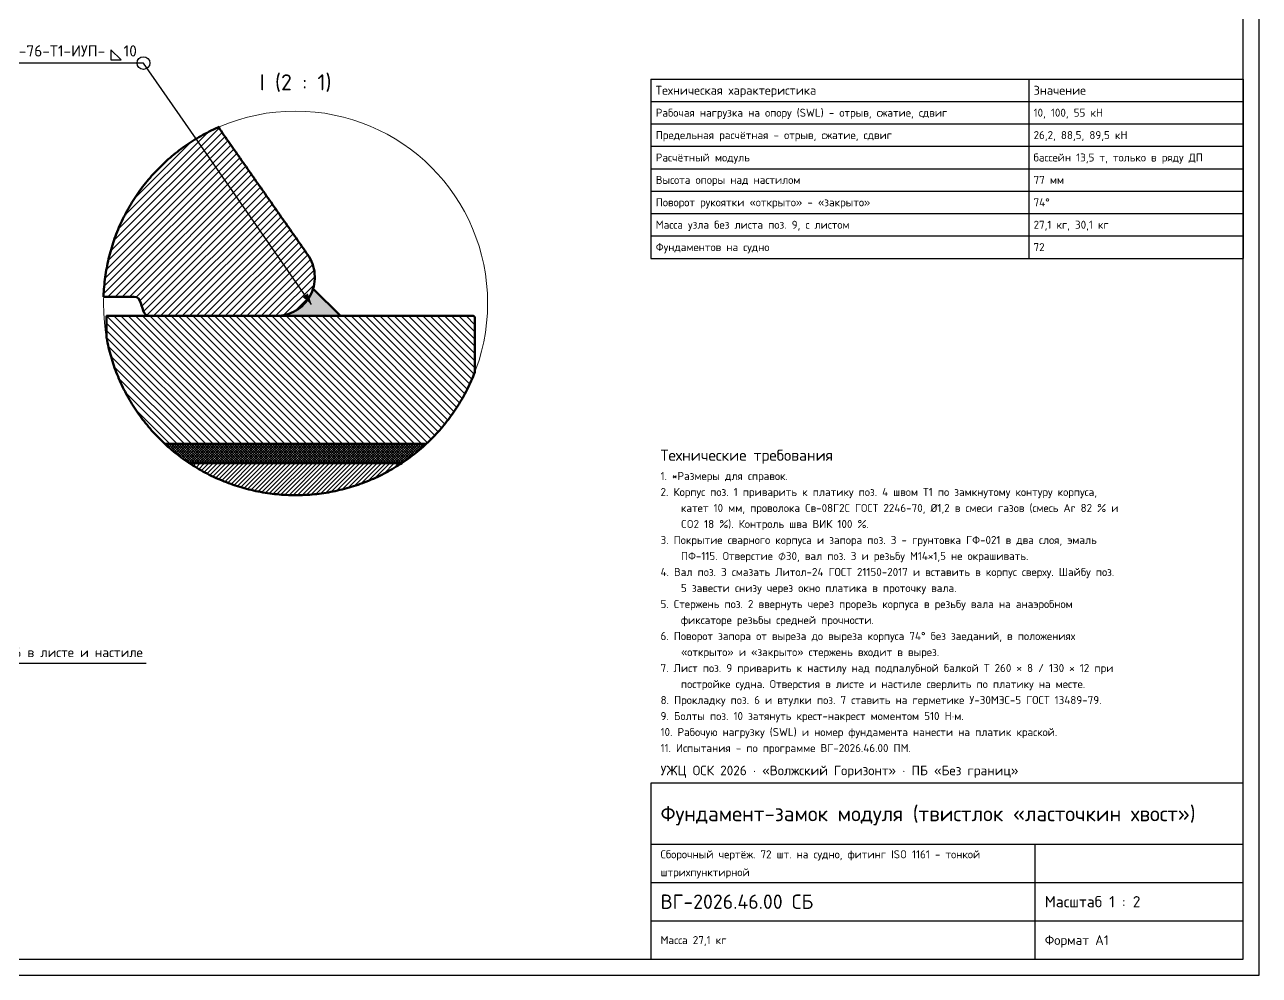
# Model space of a CAD drawing. Header units: millimetres. Extents: x 0 to 1682, y 0 to 1188.
# Drawn here: x 911 to 1682, y 0 to 594 of the extents above; entities that cross this region are included whole.
import ezdxf
from ezdxf.enums import TextEntityAlignment as Align

# ---------------------------------------------------------------- set-up
doc = ezdxf.new("R2010")
doc.units = ezdxf.units.MM
doc.header["$LTSCALE"] = 0.7
for name, color, linetype in [('00_РАМКА', 7, 'Continuous'), ('08_ТЕКСТ', 7, 'Continuous'), ('09_РАЗМЕРЫ', 7, 'Continuous')]:
    doc.layers.add(name, color=color, linetype=linetype)
for name, color, linetype, lineweight in [('20_ВИДИМЫЕ', 7, 'Continuous', 50), ('22_ТОНКИЕ', 7, 'Continuous', 18), ('23_ШТРИХОВКА', 7, 'Continuous', 18)]:
    doc.layers.add(name, color=color, linetype=linetype, lineweight=lineweight)
doc.styles.add('ГОСТ', font='isocpeur.ttf')

msp = doc.modelspace()

# ---------------------------------------------------------------- hatches: boundary and pattern name
at = {"layer": '09_РАЗМЕРЫ'}
msp.add_hatch(color=7, dxfattribs=at).paths.add_polyline_path([(1090.07, 419.19), (1084.43, 423.8), (1087.71, 426.08)])
at = {"layer": '23_ШТРИХОВКА'}
h = msp.add_hatch(dxfattribs=at)
h.set_pattern_fill('ANSI31')
h.paths.add_polyline_path([(1061.6, 412), (1060, 412), (1058.4, 412), (1056.8, 412), (1055.2, 412), (1053.59, 412), (1051.99, 412), (1050.39, 412), (1048.79, 412), (1047.19, 412), (1045.59, 412), (1043.99, 412), (1042.39, 412), (1040.79, 412), (1039.19, 412), (1037.59, 412), (1035.99, 412), (1034.39, 412), (1032.79, 412), (1031.19, 412), (1029.59, 412), (1027.98, 412), (1026.38, 412), (1024.78, 412), (1023.18, 412), (1021.58, 412), (1019.98, 412), (1018.38, 412), (1016.78, 412), (1015.18, 412), (1013.58, 412), (1011.98, 412), (1010.38, 412), (1008.78, 412), (1007.18, 412), (1005.58, 412), (1003.98, 412), (1002.37, 412), (1000.77, 412), (999.17, 412), (997.57, 412), (995.97, 412), (994.37, 412), (992.77, 412), (991.17, 412), (989.57, 412), (987.98, 412.1), (986.53, 412.76), (985.46, 413.94), (984.86, 415.42), (984.35, 416.94), (983.85, 418.45), (983.34, 419.97), (982.83, 421.49), (981.96, 422.82), (980.63, 423.7), (979.07, 424), (977.47, 424), (975.87, 424), (974.27, 424), (972.67, 424), (971.07, 424), (969.47, 424), (967.87, 424), (966.27, 424), (964.67, 424), (963.07, 424), (961.47, 424), (960.07, 424), (960.08, 424.42), (960.14, 425.89), (960.23, 427.36), (960.33, 428.83), (960.44, 430.3), (960.58, 431.76), (960.73, 433.23), (960.9, 434.69), (961.09, 436.15), (961.3, 437.61), (961.52, 439.06), (961.77, 440.52), (962.03, 441.96), (962.31, 443.41), (962.6, 444.85), (962.92, 446.29), (963.25, 447.73), (963.6, 449.16), (963.96, 450.58), (964.35, 452.01), (964.75, 453.42), (965.17, 454.83), (965.6, 456.24), (966.06, 457.64), (966.53, 459.04), (967.01, 460.43), (967.52, 461.81), (968.04, 463.19), (968.58, 464.56), (969.13, 465.92), (969.71, 467.28), (970.29, 468.63), (970.9, 469.97), (971.52, 471.31), (972.16, 472.63), (972.81, 473.95), (973.48, 475.26), (974.17, 476.57), (974.87, 477.86), (975.59, 479.15), (976.32, 480.42), (977.07, 481.69), (977.84, 482.95), (978.62, 484.2), (979.41, 485.44), (980.22, 486.67), (981.05, 487.89), (981.89, 489.1), (982.75, 490.3), (983.62, 491.48), (984.5, 492.66), (985.4, 493.83), (986.31, 494.98), (987.24, 496.13), (988.18, 497.26), (989.13, 498.38), (990.1, 499.49), (991.09, 500.59), (992.08, 501.67), (993.09, 502.74), (994.11, 503.81), (995.15, 504.85), (996.19, 505.89), (997.26, 506.91), (998.33, 507.92), (999.41, 508.91), (1000.51, 509.9), (1001.62, 510.87), (1002.74, 511.82), (1003.87, 512.76), (1005.02, 513.69), (1006.17, 514.6), (1007.34, 515.5), (1008.52, 516.38), (1009.7, 517.25), (1010.9, 518.11), (1012.11, 518.95), (1013.33, 519.78), (1014.56, 520.59), (1015.8, 521.38), (1017.05, 522.16), (1018.31, 522.93), (1019.58, 523.68), (1020.85, 524.41), (1022.14, 525.13), (1023.43, 525.83), (1024.74, 526.52), (1026.05, 527.19), (1027.37, 527.84), (1028.69, 528.48), (1030.03, 529.1), (1031.37, 529.71), (1032.29, 530.11), (1032.56, 528.89), (1033.48, 527.58), (1034.4, 526.27), (1035.31, 524.96), (1036.23, 523.65), (1037.15, 522.33), (1038.07, 521.02), (1038.99, 519.71), (1039.9, 518.4), (1040.82, 517.09), (1041.74, 515.78), (1042.66, 514.47), (1043.58, 513.16), (1044.49, 511.85), (1045.41, 510.53), (1046.33, 509.22), (1047.25, 507.91), (1048.17, 506.6), (1049.08, 505.29), (1050, 503.98), (1050.92, 502.67), (1051.84, 501.36), (1052.76, 500.05), (1053.67, 498.73), (1054.59, 497.42), (1055.51, 496.11), (1056.43, 494.8), (1057.35, 493.49), (1058.27, 492.18), (1059.18, 490.87), (1060.1, 489.56), (1061.02, 488.24), (1061.94, 486.93), (1062.86, 485.62), (1063.77, 484.31), (1064.69, 483), (1065.61, 481.69), (1066.53, 480.38), (1067.45, 479.07), (1068.36, 477.76), (1069.28, 476.44), (1070.2, 475.13), (1071.12, 473.82), (1072.04, 472.51), (1072.95, 471.2), (1073.87, 469.89), (1074.79, 468.58), (1075.71, 467.27), (1076.63, 465.96), (1077.54, 464.64), (1078.46, 463.33), (1079.38, 462.02), (1080.3, 460.71), (1081.22, 459.4), (1082.14, 458.09), (1083.05, 456.78), (1083.97, 455.47), (1084.89, 454.15), (1085.81, 452.84), (1086.73, 451.53), (1087.64, 450.22), (1088.52, 448.88), (1089.3, 447.49), (1089.99, 446.04), (1090.58, 444.56), (1091.07, 443.03), (1091.46, 441.48), (1091.75, 439.9), (1091.93, 438.31), (1092, 436.72), (1091.98, 435.12), (1091.87, 433.52), (1091.65, 431.93), (1091.33, 430.37), (1090.9, 428.82), (1090.37, 427.31), (1089.74, 425.84), (1089.02, 424.42), (1088.2, 423.04), (1087.29, 421.72), (1086.3, 420.47), (1085.22, 419.28), (1084.07, 418.17), (1082.85, 417.14), (1081.56, 416.2), (1080.21, 415.34), (1078.8, 414.57), (1077.35, 413.9), (1075.86, 413.32), (1074.33, 412.85), (1072.77, 412.48), (1071.19, 412.21), (1069.6, 412.05), (1068, 412), (1066.4, 412), (1064.8, 412), (1063.2, 412)])
h = msp.add_hatch(color=7, dxfattribs=at)
h.dxf.hatch_style = 1
h.paths.add_polyline_path([(1069.6, 412.05), (1071.19, 412.21), (1072.77, 412.48), (1074.33, 412.85), (1075.86, 413.32), (1077.35, 413.9), (1078.8, 414.57), (1080.21, 415.34), (1081.56, 416.2), (1082.85, 417.14), (1084.07, 418.17), (1085.22, 419.28), (1086.3, 420.47), (1087.29, 421.72), (1088.2, 423.04), (1089.02, 424.42), (1089.74, 425.84), (1090.37, 427.31), (1090.9, 428.82), (1090.96, 429.04), (1108, 412), (1068, 412)])
h = msp.add_hatch(dxfattribs=at)
h.set_pattern_fill('ANSI31', angle=90)
h.paths.add_polyline_path([(970.01, 412), (971.61, 412), (973.21, 412), (974.81, 412), (976.41, 412), (978.01, 412), (979.61, 412), (981.21, 412), (982.81, 412), (984.41, 412), (986.02, 412), (987.62, 412), (989.22, 412), (990.82, 412), (992.42, 412), (994.02, 412), (995.62, 412), (997.22, 412), (998.82, 412), (1000.43, 412), (1002.03, 412), (1003.63, 412), (1005.23, 412), (1006.83, 412), (1008.43, 412), (1010.03, 412), (1011.63, 412), (1013.23, 412), (1014.83, 412), (1016.44, 412), (1018.04, 412), (1019.64, 412), (1021.24, 412), (1022.84, 412), (1024.44, 412), (1026.04, 412), (1027.64, 412), (1029.24, 412), (1030.85, 412), (1032.45, 412), (1034.05, 412), (1035.65, 412), (1037.25, 412), (1038.85, 412), (1040.45, 412), (1042.05, 412), (1043.65, 412), (1045.25, 412), (1046.86, 412), (1048.46, 412), (1050.06, 412), (1051.66, 412), (1053.26, 412), (1054.86, 412), (1056.46, 412), (1058.06, 412), (1059.66, 412), (1061.27, 412), (1062.87, 412), (1064.47, 412), (1066.07, 412), (1067.67, 412), (1069.27, 412), (1070.87, 412), (1072.47, 412), (1074.07, 412), (1075.67, 412), (1077.28, 412), (1078.88, 412), (1080.48, 412), (1082.08, 412), (1083.68, 412), (1085.28, 412), (1086.88, 412), (1088.48, 412), (1090.08, 412), (1091.69, 412), (1093.29, 412), (1094.89, 412), (1096.49, 412), (1098.09, 412), (1099.69, 412), (1101.29, 412), (1102.89, 412), (1104.49, 412), (1106.09, 412), (1107.7, 412), (1109.3, 412), (1110.9, 412), (1112.5, 412), (1114.1, 412), (1115.7, 412), (1117.3, 412), (1118.9, 412), (1120.5, 412), (1122.1, 412), (1123.71, 412), (1125.31, 412), (1126.91, 412), (1128.51, 412), (1130.11, 412), (1131.71, 412), (1133.31, 412), (1134.91, 412), (1136.51, 412), (1138.12, 412), (1139.72, 412), (1141.32, 412), (1142.92, 412), (1144.52, 412), (1146.12, 412), (1147.72, 412), (1149.32, 412), (1150.92, 412), (1152.52, 412), (1154.13, 412), (1155.73, 412), (1157.33, 412), (1158.93, 412), (1160.53, 412), (1162.13, 412), (1163.73, 412), (1165.33, 412), (1166.93, 412), (1168.54, 412), (1170.14, 412), (1171.74, 412), (1173.34, 412), (1174.94, 412), (1176.54, 412), (1178.14, 412), (1179.74, 412), (1181.34, 412), (1182, 412), (1183.2, 412), (1184.8, 412), (1186.4, 412), (1188, 412), (1189.6, 412), (1191.2, 412), (1192, 411.2), (1192, 409.6), (1192, 408), (1192, 406.4), (1192, 404.8), (1192, 403.2), (1192, 401.6), (1192, 400), (1192, 398.4), (1192, 396.8), (1192, 395.2), (1192, 393.6), (1192, 392), (1192, 390.4), (1192, 388.8), (1192, 387.2), (1192, 385.6), (1192, 384), (1192, 382.4), (1192, 380.8), (1192, 379.2), (1192, 377.6), (1192, 376.92), (1191.96, 376.81), (1191.42, 375.44), (1190.87, 374.08), (1190.29, 372.72), (1189.71, 371.37), (1189.1, 370.03), (1188.48, 368.69), (1187.84, 367.37), (1187.19, 366.05), (1186.52, 364.74), (1185.83, 363.43), (1185.13, 362.14), (1184.41, 360.85), (1183.68, 359.58), (1182.93, 358.31), (1182.16, 357.05), (1181.38, 355.8), (1180.59, 354.56), (1179.78, 353.33), (1178.95, 352.11), (1178.11, 350.9), (1177.25, 349.7), (1176.38, 348.52), (1175.5, 347.34), (1174.6, 346.17), (1173.69, 345.02), (1172.76, 343.87), (1171.82, 342.74), (1170.87, 341.62), (1169.9, 340.51), (1168.91, 339.41), (1167.92, 338.33), (1166.91, 337.26), (1165.89, 336.19), (1164.85, 335.15), (1163.81, 334.11), (1162.74, 333.09), (1161.67, 332.08), (1161.58, 332), (1160.58, 332), (1158.98, 332), (1157.38, 332), (1155.78, 332), (1154.18, 332), (1152.58, 332), (1150.98, 332), (1149.38, 332), (1147.77, 332), (1146.17, 332), (1144.57, 332), (1142.97, 332), (1141.37, 332), (1139.77, 332), (1138.17, 332), (1136.57, 332), (1134.97, 332), (1133.36, 332), (1131.76, 332), (1130.16, 332), (1128.56, 332), (1126.96, 332), (1125.36, 332), (1123.76, 332), (1122.16, 332), (1120.56, 332), (1118.96, 332), (1117.35, 332), (1115.75, 332), (1114.15, 332), (1112.55, 332), (1110.95, 332), (1109.35, 332), (1107.75, 332), (1106.15, 332), (1104.55, 332), (1102.94, 332), (1101.34, 332), (1099.74, 332), (1098.14, 332), (1096.54, 332), (1094.94, 332), (1093.34, 332), (1091.74, 332), (1090.14, 332), (1088.54, 332), (1086.93, 332), (1085.33, 332), (1083.73, 332), (1082.13, 332), (1080.53, 332), (1078.93, 332), (1077.33, 332), (1075.73, 332), (1074.13, 332), (1072.52, 332), (1070.92, 332), (1069.32, 332), (1067.72, 332), (1066.12, 332), (1064.52, 332), (1062.92, 332), (1061.32, 332), (1059.72, 332), (1058.12, 332), (1056.51, 332), (1054.91, 332), (1053.31, 332), (1051.71, 332), (1050.11, 332), (1048.51, 332), (1046.91, 332), (1045.31, 332), (1043.71, 332), (1042.1, 332), (1040.5, 332), (1038.9, 332), (1037.3, 332), (1035.7, 332), (1034.1, 332), (1032.5, 332), (1030.9, 332), (1029.3, 332), (1027.7, 332), (1026.09, 332), (1024.49, 332), (1022.89, 332), (1021.29, 332), (1019.69, 332), (1018.09, 332), (1016.49, 332), (1014.89, 332), (1013.29, 332), (1011.69, 332), (1010.08, 332), (1008.48, 332), (1006.88, 332), (1005.28, 332), (1003.68, 332), (1002.08, 332), (1000.48, 332), (998.88, 332), (998.42, 332), (998.33, 332.08), (997.26, 333.09), (996.19, 334.11), (995.15, 335.15), (994.11, 336.19), (993.09, 337.26), (992.08, 338.33), (991.09, 339.41), (990.1, 340.51), (989.13, 341.62), (988.18, 342.74), (987.24, 343.87), (986.31, 345.02), (985.4, 346.17), (984.5, 347.34), (983.62, 348.52), (982.75, 349.7), (981.89, 350.9), (981.05, 352.11), (980.22, 353.33), (979.41, 354.56), (978.62, 355.8), (977.84, 357.05), (977.07, 358.31), (976.32, 359.58), (975.59, 360.85), (974.87, 362.14), (974.17, 363.43), (973.48, 364.74), (972.81, 366.05), (972.16, 367.37), (971.52, 368.69), (970.9, 370.03), (970.29, 371.37), (969.71, 372.72), (969.13, 374.08), (968.58, 375.44), (968.04, 376.81), (967.52, 378.19), (967.01, 379.57), (966.53, 380.96), (966.06, 382.36), (965.6, 383.76), (965.17, 385.17), (964.75, 386.58), (964.35, 387.99), (963.96, 389.42), (963.6, 390.84), (963.25, 392.27), (962.92, 393.71), (962.6, 395.15), (962.31, 396.59), (962.03, 398.04), (962, 398.19), (962, 399.19), (962, 400.79), (962, 402.39), (962, 403.99), (962, 405.6), (962, 407.2), (962, 408.8), (962, 410.4), (962, 412), (963.6, 412), (965.2, 412), (966.8, 412), (968.4, 412)])
h = msp.add_hatch(dxfattribs=at)
h.set_pattern_fill('ANSI37', scale=0.35)
h.paths.add_polyline_path([(1000, 332), (1001.6, 332), (1003.2, 332), (1004.8, 332), (1006.4, 332), (1008, 332), (1009.6, 332), (1011.2, 332), (1012.8, 332), (1014.4, 332), (1016, 332), (1017.6, 332), (1019.2, 332), (1020.8, 332), (1022.4, 332), (1024, 332), (1025.6, 332), (1027.2, 332), (1028.8, 332), (1030.4, 332), (1032, 332), (1033.6, 332), (1035.2, 332), (1036.8, 332), (1038.4, 332), (1040, 332), (1041.6, 332), (1043.2, 332), (1044.8, 332), (1046.4, 332), (1048, 332), (1049.6, 332), (1051.2, 332), (1052.8, 332), (1054.4, 332), (1056, 332), (1057.6, 332), (1059.2, 332), (1060.8, 332), (1062.4, 332), (1064, 332), (1065.6, 332), (1067.2, 332), (1068.8, 332), (1070.4, 332), (1072, 332), (1073.6, 332), (1075.2, 332), (1076.8, 332), (1078.4, 332), (1080, 332), (1081.6, 332), (1083.2, 332), (1084.8, 332), (1086.4, 332), (1088, 332), (1089.6, 332), (1091.2, 332), (1092.8, 332), (1094.4, 332), (1096, 332), (1097.6, 332), (1099.2, 332), (1100.8, 332), (1102.4, 332), (1104, 332), (1105.6, 332), (1107.2, 332), (1108.8, 332), (1110.4, 332), (1112, 332), (1113.6, 332), (1115.2, 332), (1116.8, 332), (1118.4, 332), (1120, 332), (1121.6, 332), (1123.2, 332), (1124.8, 332), (1126.4, 332), (1128, 332), (1129.6, 332), (1131.2, 332), (1132.8, 332), (1134.4, 332), (1136, 332), (1137.6, 332), (1139.2, 332), (1140.8, 332), (1142.4, 332), (1144, 332), (1145.6, 332), (1147.2, 332), (1148.8, 332), (1150.4, 332), (1152, 332), (1153.6, 332), (1155.2, 332), (1156.8, 332), (1158.4, 332), (1160, 332), (1161.58, 332), (1160.59, 331.09), (1159.49, 330.1), (1158.38, 329.13), (1157.26, 328.18), (1156.13, 327.24), (1154.98, 326.31), (1153.83, 325.4), (1152.66, 324.5), (1151.48, 323.62), (1150.3, 322.75), (1149.1, 321.89), (1147.89, 321.05), (1146.67, 320.22), (1146.33, 320), (1144.8, 320), (1143.2, 320), (1141.6, 320), (1140, 320), (1138.4, 320), (1136.8, 320), (1135.2, 320), (1133.6, 320), (1132, 320), (1130.4, 320), (1128.8, 320), (1127.2, 320), (1125.6, 320), (1124, 320), (1122.4, 320), (1120.8, 320), (1119.2, 320), (1117.6, 320), (1116, 320), (1114.4, 320), (1112.8, 320), (1111.2, 320), (1109.6, 320), (1108, 320), (1106.4, 320), (1104.8, 320), (1103.2, 320), (1101.6, 320), (1100, 320), (1098.4, 320), (1096.8, 320), (1095.2, 320), (1093.6, 320), (1092, 320), (1090.4, 320), (1088.8, 320), (1087.2, 320), (1085.6, 320), (1084, 320), (1082.4, 320), (1080.8, 320), (1079.2, 320), (1077.6, 320), (1076, 320), (1074.4, 320), (1072.8, 320), (1071.2, 320), (1069.6, 320), (1068, 320), (1066.4, 320), (1064.8, 320), (1063.2, 320), (1061.6, 320), (1060, 320), (1058.4, 320), (1056.8, 320), (1055.2, 320), (1053.6, 320), (1052, 320), (1050.4, 320), (1048.8, 320), (1047.2, 320), (1045.6, 320), (1044, 320), (1042.4, 320), (1040.8, 320), (1039.2, 320), (1037.6, 320), (1036, 320), (1034.4, 320), (1032.8, 320), (1031.2, 320), (1029.6, 320), (1028, 320), (1026.4, 320), (1024.8, 320), (1023.2, 320), (1021.6, 320), (1020, 320), (1018.4, 320), (1016.8, 320), (1015.2, 320), (1013.67, 320), (1013.33, 320.22), (1012.11, 321.05), (1010.9, 321.89), (1009.7, 322.75), (1008.52, 323.62), (1007.34, 324.5), (1006.17, 325.4), (1005.02, 326.31), (1003.87, 327.24), (1002.74, 328.18), (1001.62, 329.13), (1000.51, 330.1), (999.41, 331.09), (998.42, 332)])
h = msp.add_hatch(dxfattribs=at)
h.set_pattern_fill('ANSI31', scale=0.6)
h.paths.add_polyline_path([(1014.4, 320), (1016, 320), (1017.6, 320), (1019.2, 320), (1020.8, 320), (1022.4, 320), (1024, 320), (1025.6, 320), (1027.2, 320), (1028.8, 320), (1030.4, 320), (1032, 320), (1033.6, 320), (1035.2, 320), (1036.8, 320), (1038.4, 320), (1040, 320), (1041.6, 320), (1043.2, 320), (1044.8, 320), (1046.4, 320), (1048, 320), (1049.6, 320), (1051.2, 320), (1052.8, 320), (1054.4, 320), (1056, 320), (1057.6, 320), (1059.2, 320), (1060.8, 320), (1062.4, 320), (1064, 320), (1065.6, 320), (1067.2, 320), (1068.8, 320), (1070.4, 320), (1072, 320), (1073.6, 320), (1075.2, 320), (1076.8, 320), (1078.4, 320), (1080, 320), (1081.6, 320), (1083.2, 320), (1084.8, 320), (1086.4, 320), (1088, 320), (1089.6, 320), (1091.2, 320), (1092.8, 320), (1094.4, 320), (1096, 320), (1097.6, 320), (1099.2, 320), (1100.8, 320), (1102.4, 320), (1104, 320), (1105.6, 320), (1107.2, 320), (1108.8, 320), (1110.4, 320), (1112, 320), (1113.6, 320), (1115.2, 320), (1116.8, 320), (1118.4, 320), (1120, 320), (1121.6, 320), (1123.2, 320), (1124.8, 320), (1126.4, 320), (1128, 320), (1129.6, 320), (1131.2, 320), (1132.8, 320), (1134.4, 320), (1136, 320), (1137.6, 320), (1139.2, 320), (1140.8, 320), (1142.4, 320), (1144, 320), (1145.6, 320), (1146.33, 320), (1145.44, 319.41), (1144.2, 318.62), (1142.95, 317.84), (1141.69, 317.07), (1140.42, 316.32), (1139.15, 315.59), (1137.86, 314.87), (1136.57, 314.17), (1135.26, 313.48), (1133.95, 312.81), (1132.63, 312.16), (1131.31, 311.52), (1129.97, 310.9), (1128.63, 310.29), (1127.28, 309.71), (1125.92, 309.13), (1124.56, 308.58), (1123.19, 308.04), (1121.81, 307.52), (1120.43, 307.01), (1119.04, 306.53), (1117.64, 306.06), (1116.24, 305.6), (1114.83, 305.17), (1113.42, 304.75), (1112.01, 304.35), (1110.58, 303.96), (1109.16, 303.6), (1107.73, 303.25), (1106.29, 302.92), (1104.85, 302.6), (1103.41, 302.31), (1101.96, 302.03), (1100.52, 301.77), (1099.06, 301.52), (1097.61, 301.3), (1096.15, 301.09), (1094.69, 300.9), (1093.23, 300.73), (1091.76, 300.58), (1090.3, 300.44), (1088.83, 300.33), (1087.36, 300.23), (1085.89, 300.14), (1084.42, 300.08), (1082.94, 300.04), (1081.47, 300.01), (1080, 300), (1078.53, 300.01), (1077.06, 300.04), (1075.58, 300.08), (1074.11, 300.14), (1072.64, 300.23), (1071.17, 300.33), (1069.7, 300.44), (1068.24, 300.58), (1066.77, 300.73), (1065.31, 300.9), (1063.85, 301.09), (1062.39, 301.3), (1060.94, 301.52), (1059.48, 301.77), (1058.04, 302.03), (1056.59, 302.31), (1055.15, 302.6), (1053.71, 302.92), (1052.27, 303.25), (1050.84, 303.6), (1049.42, 303.96), (1047.99, 304.35), (1046.58, 304.75), (1045.17, 305.17), (1043.76, 305.6), (1042.36, 306.06), (1040.96, 306.53), (1039.57, 307.01), (1038.19, 307.52), (1036.81, 308.04), (1035.44, 308.58), (1034.08, 309.13), (1032.72, 309.71), (1031.37, 310.29), (1030.03, 310.9), (1028.69, 311.52), (1027.37, 312.16), (1026.05, 312.81), (1024.74, 313.48), (1023.43, 314.17), (1022.14, 314.87), (1020.85, 315.59), (1019.58, 316.32), (1018.31, 317.07), (1017.05, 317.84), (1015.8, 318.62), (1014.56, 319.41), (1013.67, 320)])

# ---------------------------------------------------------------- linework, layer by layer
at = {"layer": '00_РАМКА'}
for p, q in [((1302, 560), (1672, 560)), ((1302, 560), (1302, 448)), ((1538, 560), (1538, 448)), ((1672, 560), (1672, 448)), ((1302, 546), (1672, 546)), ((1302, 532), (1672, 532)), ((1302, 518), (1672, 518)), ((1302, 504), (1672, 504)), ((1302, 490), (1672, 490)), ((1302, 476), (1672, 476)), ((1302, 462), (1672, 462)), ((1302, 448), (1672, 448)), ((1302, 82), (1672, 82)), ((1542, 10), (1542, 82)), ((1302, 58), (1672, 58)), ((1302, 34), (1672, 34))]:
    msp.add_line(p, q, dxfattribs=at)
for points in [[(0, 0), (1682, 0), (1682, 1188), (0, 1188)], [(40, 10), (1672, 10), (1672, 1178), (40, 1178)], [(1302, 10), (1672, 10), (1672, 120), (1302, 120)]]:
    msp.add_lwpolyline(points, close=True, dxfattribs=at)
at = {"layer": '09_РАЗМЕРЫ'}
for p, q in [((985, 570), (857.2, 570)), ((1090.07, 419.19), (985, 570)), ((860, 195), (986.7, 195))]:
    msp.add_line(p, q, dxfattribs=at)
msp.add_lwpolyline([(964.7, 572), (971, 572), (964.7, 578.3), (964.7, 572)], dxfattribs=at)
msp.add_circle((985, 570), 4, dxfattribs=at)
at = {"layer": '20_ВИДИМЫЕ'}
for points in [[(1061.6, 412), (1060, 412), (1058.4, 412), (1056.8, 412), (1055.2, 412), (1053.59, 412), (1051.99, 412), (1050.39, 412), (1048.79, 412), (1047.19, 412), (1045.59, 412), (1043.99, 412), (1042.39, 412), (1040.79, 412), (1039.19, 412), (1037.59, 412), (1035.99, 412), (1034.39, 412), (1032.79, 412), (1031.19, 412), (1029.59, 412), (1027.98, 412), (1026.38, 412), (1024.78, 412), (1023.18, 412), (1021.58, 412), (1019.98, 412), (1018.38, 412), (1016.78, 412), (1015.18, 412), (1013.58, 412), (1011.98, 412), (1010.38, 412), (1008.78, 412), (1007.18, 412), (1005.58, 412), (1003.98, 412), (1002.37, 412), (1000.77, 412), (999.17, 412), (997.57, 412), (995.97, 412), (994.37, 412), (992.77, 412), (991.17, 412), (989.57, 412), (987.98, 412.1), (986.53, 412.76), (985.46, 413.94), (984.86, 415.42), (984.35, 416.94), (983.85, 418.45), (983.34, 419.97), (982.83, 421.49), (981.96, 422.82), (980.63, 423.7), (979.07, 424), (977.47, 424), (975.87, 424), (974.27, 424), (972.67, 424), (971.07, 424), (969.47, 424), (967.87, 424), (966.27, 424), (964.67, 424), (963.07, 424), (961.47, 424), (960.07, 424), (960.08, 424.42), (960.14, 425.89), (960.23, 427.36), (960.33, 428.83), (960.44, 430.3), (960.58, 431.76), (960.73, 433.23), (960.9, 434.69), (961.09, 436.15), (961.3, 437.61), (961.52, 439.06), (961.77, 440.52), (962.03, 441.96), (962.31, 443.41), (962.6, 444.85), (962.92, 446.29), (963.25, 447.73), (963.6, 449.16), (963.96, 450.58), (964.35, 452.01), (964.75, 453.42), (965.17, 454.83), (965.6, 456.24), (966.06, 457.64), (966.53, 459.04), (967.01, 460.43), (967.52, 461.81), (968.04, 463.19), (968.58, 464.56), (969.13, 465.92), (969.71, 467.28), (970.29, 468.63), (970.9, 469.97), (971.52, 471.31), (972.16, 472.63), (972.81, 473.95), (973.48, 475.26), (974.17, 476.57), (974.87, 477.86), (975.59, 479.15), (976.32, 480.42), (977.07, 481.69), (977.84, 482.95), (978.62, 484.2), (979.41, 485.44), (980.22, 486.67), (981.05, 487.89), (981.89, 489.1), (982.75, 490.3), (983.62, 491.48), (984.5, 492.66), (985.4, 493.83), (986.31, 494.98), (987.24, 496.13), (988.18, 497.26), (989.13, 498.38), (990.1, 499.49), (991.09, 500.59), (992.08, 501.67), (993.09, 502.74), (994.11, 503.81), (995.15, 504.85), (996.19, 505.89), (997.26, 506.91), (998.33, 507.92), (999.41, 508.91), (1000.51, 509.9), (1001.62, 510.87), (1002.74, 511.82), (1003.87, 512.76), (1005.02, 513.69), (1006.17, 514.6), (1007.34, 515.5), (1008.52, 516.38), (1009.7, 517.25), (1010.9, 518.11), (1012.11, 518.95), (1013.33, 519.78), (1014.56, 520.59), (1015.8, 521.38), (1017.05, 522.16), (1018.31, 522.93), (1019.58, 523.68), (1020.85, 524.41), (1022.14, 525.13), (1023.43, 525.83), (1024.74, 526.52), (1026.05, 527.19), (1027.37, 527.84), (1028.69, 528.48), (1030.03, 529.1), (1031.37, 529.71), (1032.29, 530.11), (1032.56, 528.89), (1033.48, 527.58), (1034.4, 526.27), (1035.31, 524.96), (1036.23, 523.65), (1037.15, 522.33), (1038.07, 521.02), (1038.99, 519.71), (1039.9, 518.4), (1040.82, 517.09), (1041.74, 515.78), (1042.66, 514.47), (1043.58, 513.16), (1044.49, 511.85), (1045.41, 510.53), (1046.33, 509.22), (1047.25, 507.91), (1048.17, 506.6), (1049.08, 505.29), (1050, 503.98), (1050.92, 502.67), (1051.84, 501.36), (1052.76, 500.05), (1053.67, 498.73), (1054.59, 497.42), (1055.51, 496.11), (1056.43, 494.8), (1057.35, 493.49), (1058.27, 492.18), (1059.18, 490.87), (1060.1, 489.56), (1061.02, 488.24), (1061.94, 486.93), (1062.86, 485.62), (1063.77, 484.31), (1064.69, 483), (1065.61, 481.69), (1066.53, 480.38), (1067.45, 479.07), (1068.36, 477.76), (1069.28, 476.44), (1070.2, 475.13), (1071.12, 473.82), (1072.04, 472.51), (1072.95, 471.2), (1073.87, 469.89), (1074.79, 468.58), (1075.71, 467.27), (1076.63, 465.96), (1077.54, 464.64), (1078.46, 463.33), (1079.38, 462.02), (1080.3, 460.71), (1081.22, 459.4), (1082.14, 458.09), (1083.05, 456.78), (1083.97, 455.47), (1084.89, 454.15), (1085.81, 452.84), (1086.73, 451.53), (1087.64, 450.22), (1088.52, 448.88), (1089.3, 447.49), (1089.99, 446.04), (1090.58, 444.56), (1091.07, 443.03), (1091.46, 441.48), (1091.75, 439.9), (1091.93, 438.31), (1092, 436.72), (1091.98, 435.12), (1091.87, 433.52), (1091.65, 431.93), (1091.33, 430.37), (1090.9, 428.82), (1090.37, 427.31), (1089.74, 425.84), (1089.02, 424.42), (1088.2, 423.04), (1087.29, 421.72), (1086.3, 420.47), (1085.22, 419.28), (1084.07, 418.17), (1082.85, 417.14), (1081.56, 416.2), (1080.21, 415.34), (1078.8, 414.57), (1077.35, 413.9), (1075.86, 413.32), (1074.33, 412.85), (1072.77, 412.48), (1071.19, 412.21), (1069.6, 412.05), (1068, 412), (1066.4, 412), (1064.8, 412), (1063.2, 412), (1061.6, 412)], [(1069.6, 412.05), (1071.19, 412.21), (1072.77, 412.48), (1074.33, 412.85), (1075.86, 413.32), (1077.35, 413.9), (1078.8, 414.57), (1080.21, 415.34), (1081.56, 416.2), (1082.85, 417.14), (1084.07, 418.17), (1085.22, 419.28), (1086.3, 420.47), (1087.29, 421.72), (1088.2, 423.04), (1089.02, 424.42), (1089.74, 425.84), (1090.37, 427.31), (1090.9, 428.82), (1090.96, 429.04), (1108, 412), (1068, 412), (1069.6, 412.05)], [(970.01, 412), (971.61, 412), (973.21, 412), (974.81, 412), (976.41, 412), (978.01, 412), (979.61, 412), (981.21, 412), (982.81, 412), (984.41, 412), (986.02, 412), (987.62, 412), (989.22, 412), (990.82, 412), (992.42, 412), (994.02, 412), (995.62, 412), (997.22, 412), (998.82, 412), (1000.43, 412), (1002.03, 412), (1003.63, 412), (1005.23, 412), (1006.83, 412), (1008.43, 412), (1010.03, 412), (1011.63, 412), (1013.23, 412), (1014.83, 412), (1016.44, 412), (1018.04, 412), (1019.64, 412), (1021.24, 412), (1022.84, 412), (1024.44, 412), (1026.04, 412), (1027.64, 412), (1029.24, 412), (1030.85, 412), (1032.45, 412), (1034.05, 412), (1035.65, 412), (1037.25, 412), (1038.85, 412), (1040.45, 412), (1042.05, 412), (1043.65, 412), (1045.25, 412), (1046.86, 412), (1048.46, 412), (1050.06, 412), (1051.66, 412), (1053.26, 412), (1054.86, 412), (1056.46, 412), (1058.06, 412), (1059.66, 412), (1061.27, 412), (1062.87, 412), (1064.47, 412), (1066.07, 412), (1067.67, 412), (1069.27, 412), (1070.87, 412), (1072.47, 412), (1074.07, 412), (1075.67, 412), (1077.28, 412), (1078.88, 412), (1080.48, 412), (1082.08, 412), (1083.68, 412), (1085.28, 412), (1086.88, 412), (1088.48, 412), (1090.08, 412), (1091.69, 412), (1093.29, 412), (1094.89, 412), (1096.49, 412), (1098.09, 412), (1099.69, 412), (1101.29, 412), (1102.89, 412), (1104.49, 412), (1106.09, 412), (1107.7, 412), (1109.3, 412), (1110.9, 412), (1112.5, 412), (1114.1, 412), (1115.7, 412), (1117.3, 412), (1118.9, 412), (1120.5, 412), (1122.1, 412), (1123.71, 412), (1125.31, 412), (1126.91, 412), (1128.51, 412), (1130.11, 412), (1131.71, 412), (1133.31, 412), (1134.91, 412), (1136.51, 412), (1138.12, 412), (1139.72, 412), (1141.32, 412), (1142.92, 412), (1144.52, 412), (1146.12, 412), (1147.72, 412), (1149.32, 412), (1150.92, 412), (1152.52, 412), (1154.13, 412), (1155.73, 412), (1157.33, 412), (1158.93, 412), (1160.53, 412), (1162.13, 412), (1163.73, 412), (1165.33, 412), (1166.93, 412), (1168.54, 412), (1170.14, 412), (1171.74, 412), (1173.34, 412), (1174.94, 412), (1176.54, 412), (1178.14, 412), (1179.74, 412), (1181.34, 412), (1182, 412), (1183.2, 412), (1184.8, 412), (1186.4, 412), (1188, 412), (1189.6, 412), (1191.2, 412), (1192, 411.2), (1192, 409.6), (1192, 408), (1192, 406.4), (1192, 404.8), (1192, 403.2), (1192, 401.6), (1192, 400), (1192, 398.4), (1192, 396.8), (1192, 395.2), (1192, 393.6), (1192, 392), (1192, 390.4), (1192, 388.8), (1192, 387.2), (1192, 385.6), (1192, 384), (1192, 382.4), (1192, 380.8), (1192, 379.2), (1192, 377.6), (1192, 376.92), (1191.96, 376.81), (1191.42, 375.44), (1190.87, 374.08), (1190.29, 372.72), (1189.71, 371.37), (1189.1, 370.03), (1188.48, 368.69), (1187.84, 367.37), (1187.19, 366.05), (1186.52, 364.74), (1185.83, 363.43), (1185.13, 362.14), (1184.41, 360.85), (1183.68, 359.58), (1182.93, 358.31), (1182.16, 357.05), (1181.38, 355.8), (1180.59, 354.56), (1179.78, 353.33), (1178.95, 352.11), (1178.11, 350.9), (1177.25, 349.7), (1176.38, 348.52), (1175.5, 347.34), (1174.6, 346.17), (1173.69, 345.02), (1172.76, 343.87), (1171.82, 342.74), (1170.87, 341.62), (1169.9, 340.51), (1168.91, 339.41), (1167.92, 338.33), (1166.91, 337.26), (1165.89, 336.19), (1164.85, 335.15), (1163.81, 334.11), (1162.74, 333.09), (1161.67, 332.08), (1161.58, 332), (1160.58, 332), (1158.98, 332), (1157.38, 332), (1155.78, 332), (1154.18, 332), (1152.58, 332), (1150.98, 332), (1149.38, 332), (1147.77, 332), (1146.17, 332), (1144.57, 332), (1142.97, 332), (1141.37, 332), (1139.77, 332), (1138.17, 332), (1136.57, 332), (1134.97, 332), (1133.36, 332), (1131.76, 332), (1130.16, 332), (1128.56, 332), (1126.96, 332), (1125.36, 332), (1123.76, 332), (1122.16, 332), (1120.56, 332), (1118.96, 332), (1117.35, 332), (1115.75, 332), (1114.15, 332), (1112.55, 332), (1110.95, 332), (1109.35, 332), (1107.75, 332), (1106.15, 332), (1104.55, 332), (1102.94, 332), (1101.34, 332), (1099.74, 332), (1098.14, 332), (1096.54, 332), (1094.94, 332), (1093.34, 332), (1091.74, 332), (1090.14, 332), (1088.54, 332), (1086.93, 332), (1085.33, 332), (1083.73, 332), (1082.13, 332), (1080.53, 332), (1078.93, 332), (1077.33, 332), (1075.73, 332), (1074.13, 332), (1072.52, 332), (1070.92, 332), (1069.32, 332), (1067.72, 332), (1066.12, 332), (1064.52, 332), (1062.92, 332), (1061.32, 332), (1059.72, 332), (1058.12, 332), (1056.51, 332), (1054.91, 332), (1053.31, 332), (1051.71, 332), (1050.11, 332), (1048.51, 332), (1046.91, 332), (1045.31, 332), (1043.71, 332), (1042.1, 332), (1040.5, 332), (1038.9, 332), (1037.3, 332), (1035.7, 332), (1034.1, 332), (1032.5, 332), (1030.9, 332), (1029.3, 332), (1027.7, 332), (1026.09, 332), (1024.49, 332), (1022.89, 332), (1021.29, 332), (1019.69, 332), (1018.09, 332), (1016.49, 332), (1014.89, 332), (1013.29, 332), (1011.69, 332), (1010.08, 332), (1008.48, 332), (1006.88, 332), (1005.28, 332), (1003.68, 332), (1002.08, 332), (1000.48, 332), (998.88, 332), (998.42, 332), (998.33, 332.08), (997.26, 333.09), (996.19, 334.11), (995.15, 335.15), (994.11, 336.19), (993.09, 337.26), (992.08, 338.33), (991.09, 339.41), (990.1, 340.51), (989.13, 341.62), (988.18, 342.74), (987.24, 343.87), (986.31, 345.02), (985.4, 346.17), (984.5, 347.34), (983.62, 348.52), (982.75, 349.7), (981.89, 350.9), (981.05, 352.11), (980.22, 353.33), (979.41, 354.56), (978.62, 355.8), (977.84, 357.05), (977.07, 358.31), (976.32, 359.58), (975.59, 360.85), (974.87, 362.14), (974.17, 363.43), (973.48, 364.74), (972.81, 366.05), (972.16, 367.37), (971.52, 368.69), (970.9, 370.03), (970.29, 371.37), (969.71, 372.72), (969.13, 374.08), (968.58, 375.44), (968.04, 376.81), (967.52, 378.19), (967.01, 379.57), (966.53, 380.96), (966.06, 382.36), (965.6, 383.76), (965.17, 385.17), (964.75, 386.58), (964.35, 387.99), (963.96, 389.42), (963.6, 390.84), (963.25, 392.27), (962.92, 393.71), (962.6, 395.15), (962.31, 396.59), (962.03, 398.04), (962, 398.19), (962, 399.19), (962, 400.79), (962, 402.39), (962, 403.99), (962, 405.6), (962, 407.2), (962, 408.8), (962, 410.4), (962, 412), (963.6, 412), (965.2, 412), (966.8, 412), (968.4, 412), (970.01, 412)], [(1000, 332), (1001.6, 332), (1003.2, 332), (1004.8, 332), (1006.4, 332), (1008, 332), (1009.6, 332), (1011.2, 332), (1012.8, 332), (1014.4, 332), (1016, 332), (1017.6, 332), (1019.2, 332), (1020.8, 332), (1022.4, 332), (1024, 332), (1025.6, 332), (1027.2, 332), (1028.8, 332), (1030.4, 332), (1032, 332), (1033.6, 332), (1035.2, 332), (1036.8, 332), (1038.4, 332), (1040, 332), (1041.6, 332), (1043.2, 332), (1044.8, 332), (1046.4, 332), (1048, 332), (1049.6, 332), (1051.2, 332), (1052.8, 332), (1054.4, 332), (1056, 332), (1057.6, 332), (1059.2, 332), (1060.8, 332), (1062.4, 332), (1064, 332), (1065.6, 332), (1067.2, 332), (1068.8, 332), (1070.4, 332), (1072, 332), (1073.6, 332), (1075.2, 332), (1076.8, 332), (1078.4, 332), (1080, 332), (1081.6, 332), (1083.2, 332), (1084.8, 332), (1086.4, 332), (1088, 332), (1089.6, 332), (1091.2, 332), (1092.8, 332), (1094.4, 332), (1096, 332), (1097.6, 332), (1099.2, 332), (1100.8, 332), (1102.4, 332), (1104, 332), (1105.6, 332), (1107.2, 332), (1108.8, 332), (1110.4, 332), (1112, 332), (1113.6, 332), (1115.2, 332), (1116.8, 332), (1118.4, 332), (1120, 332), (1121.6, 332), (1123.2, 332), (1124.8, 332), (1126.4, 332), (1128, 332), (1129.6, 332), (1131.2, 332), (1132.8, 332), (1134.4, 332), (1136, 332), (1137.6, 332), (1139.2, 332), (1140.8, 332), (1142.4, 332), (1144, 332), (1145.6, 332), (1147.2, 332), (1148.8, 332), (1150.4, 332), (1152, 332), (1153.6, 332), (1155.2, 332), (1156.8, 332), (1158.4, 332), (1160, 332), (1161.58, 332), (1160.59, 331.09), (1159.49, 330.1), (1158.38, 329.13), (1157.26, 328.18), (1156.13, 327.24), (1154.98, 326.31), (1153.83, 325.4), (1152.66, 324.5), (1151.48, 323.62), (1150.3, 322.75), (1149.1, 321.89), (1147.89, 321.05), (1146.67, 320.22), (1146.33, 320), (1144.8, 320), (1143.2, 320), (1141.6, 320), (1140, 320), (1138.4, 320), (1136.8, 320), (1135.2, 320), (1133.6, 320), (1132, 320), (1130.4, 320), (1128.8, 320), (1127.2, 320), (1125.6, 320), (1124, 320), (1122.4, 320), (1120.8, 320), (1119.2, 320), (1117.6, 320), (1116, 320), (1114.4, 320), (1112.8, 320), (1111.2, 320), (1109.6, 320), (1108, 320), (1106.4, 320), (1104.8, 320), (1103.2, 320), (1101.6, 320), (1100, 320), (1098.4, 320), (1096.8, 320), (1095.2, 320), (1093.6, 320), (1092, 320), (1090.4, 320), (1088.8, 320), (1087.2, 320), (1085.6, 320), (1084, 320), (1082.4, 320), (1080.8, 320), (1079.2, 320), (1077.6, 320), (1076, 320), (1074.4, 320), (1072.8, 320), (1071.2, 320), (1069.6, 320), (1068, 320), (1066.4, 320), (1064.8, 320), (1063.2, 320), (1061.6, 320), (1060, 320), (1058.4, 320), (1056.8, 320), (1055.2, 320), (1053.6, 320), (1052, 320), (1050.4, 320), (1048.8, 320), (1047.2, 320), (1045.6, 320), (1044, 320), (1042.4, 320), (1040.8, 320), (1039.2, 320), (1037.6, 320), (1036, 320), (1034.4, 320), (1032.8, 320), (1031.2, 320), (1029.6, 320), (1028, 320), (1026.4, 320), (1024.8, 320), (1023.2, 320), (1021.6, 320), (1020, 320), (1018.4, 320), (1016.8, 320), (1015.2, 320), (1013.67, 320), (1013.33, 320.22), (1012.11, 321.05), (1010.9, 321.89), (1009.7, 322.75), (1008.52, 323.62), (1007.34, 324.5), (1006.17, 325.4), (1005.02, 326.31), (1003.87, 327.24), (1002.74, 328.18), (1001.62, 329.13), (1000.51, 330.1), (999.41, 331.09), (998.42, 332), (1000, 332)], [(1014.4, 320), (1016, 320), (1017.6, 320), (1019.2, 320), (1020.8, 320), (1022.4, 320), (1024, 320), (1025.6, 320), (1027.2, 320), (1028.8, 320), (1030.4, 320), (1032, 320), (1033.6, 320), (1035.2, 320), (1036.8, 320), (1038.4, 320), (1040, 320), (1041.6, 320), (1043.2, 320), (1044.8, 320), (1046.4, 320), (1048, 320), (1049.6, 320), (1051.2, 320), (1052.8, 320), (1054.4, 320), (1056, 320), (1057.6, 320), (1059.2, 320), (1060.8, 320), (1062.4, 320), (1064, 320), (1065.6, 320), (1067.2, 320), (1068.8, 320), (1070.4, 320), (1072, 320), (1073.6, 320), (1075.2, 320), (1076.8, 320), (1078.4, 320), (1080, 320), (1081.6, 320), (1083.2, 320), (1084.8, 320), (1086.4, 320), (1088, 320), (1089.6, 320), (1091.2, 320), (1092.8, 320), (1094.4, 320), (1096, 320), (1097.6, 320), (1099.2, 320), (1100.8, 320), (1102.4, 320), (1104, 320), (1105.6, 320), (1107.2, 320), (1108.8, 320), (1110.4, 320), (1112, 320), (1113.6, 320), (1115.2, 320), (1116.8, 320), (1118.4, 320), (1120, 320), (1121.6, 320), (1123.2, 320), (1124.8, 320), (1126.4, 320), (1128, 320), (1129.6, 320), (1131.2, 320), (1132.8, 320), (1134.4, 320), (1136, 320), (1137.6, 320), (1139.2, 320), (1140.8, 320), (1142.4, 320), (1144, 320), (1145.6, 320), (1146.33, 320), (1145.44, 319.41), (1144.2, 318.62), (1142.95, 317.84), (1141.69, 317.07), (1140.42, 316.32), (1139.15, 315.59), (1137.86, 314.87), (1136.57, 314.17), (1135.26, 313.48), (1133.95, 312.81), (1132.63, 312.16), (1131.31, 311.52), (1129.97, 310.9), (1128.63, 310.29), (1127.28, 309.71), (1125.92, 309.13), (1124.56, 308.58), (1123.19, 308.04), (1121.81, 307.52), (1120.43, 307.01), (1119.04, 306.53), (1117.64, 306.06), (1116.24, 305.6), (1114.83, 305.17), (1113.42, 304.75), (1112.01, 304.35), (1110.58, 303.96), (1109.16, 303.6), (1107.73, 303.25), (1106.29, 302.92), (1104.85, 302.6), (1103.41, 302.31), (1101.96, 302.03), (1100.52, 301.77), (1099.06, 301.52), (1097.61, 301.3), (1096.15, 301.09), (1094.69, 300.9), (1093.23, 300.73), (1091.76, 300.58), (1090.3, 300.44), (1088.83, 300.33), (1087.36, 300.23), (1085.89, 300.14), (1084.42, 300.08), (1082.94, 300.04), (1081.47, 300.01), (1080, 300), (1078.53, 300.01), (1077.06, 300.04), (1075.58, 300.08), (1074.11, 300.14), (1072.64, 300.23), (1071.17, 300.33), (1069.7, 300.44), (1068.24, 300.58), (1066.77, 300.73), (1065.31, 300.9), (1063.85, 301.09), (1062.39, 301.3), (1060.94, 301.52), (1059.48, 301.77), (1058.04, 302.03), (1056.59, 302.31), (1055.15, 302.6), (1053.71, 302.92), (1052.27, 303.25), (1050.84, 303.6), (1049.42, 303.96), (1047.99, 304.35), (1046.58, 304.75), (1045.17, 305.17), (1043.76, 305.6), (1042.36, 306.06), (1040.96, 306.53), (1039.57, 307.01), (1038.19, 307.52), (1036.81, 308.04), (1035.44, 308.58), (1034.08, 309.13), (1032.72, 309.71), (1031.37, 310.29), (1030.03, 310.9), (1028.69, 311.52), (1027.37, 312.16), (1026.05, 312.81), (1024.74, 313.48), (1023.43, 314.17), (1022.14, 314.87), (1020.85, 315.59), (1019.58, 316.32), (1018.31, 317.07), (1017.05, 317.84), (1015.8, 318.62), (1014.56, 319.41), (1013.67, 320), (1014.4, 320)]]:
    msp.add_lwpolyline(points, close=True, dxfattribs=at)
at = {"layer": '22_ТОНКИЕ'}
msp.add_circle((1080, 420), 120, dxfattribs=at)

# ---------------------------------------------------------------- texts
at = {"layer": '08_ТЕКСТ', "style": 'ГОСТ'}
for s, height, p in [('ГОСТ 14771-76-Т1-ИУП-', 7, (860.2, 572)), ('10', 7, (972.6, 572)), ('4 отв. ⌀32,6 в листе и настиле', 6, (862, 197))]:
    msp.add_text(s, height=height, dxfattribs=at).set_placement(p, align=Align.BOTTOM_LEFT)
msp.add_text('I (2 : 1)', height=10, dxfattribs=at).set_placement((1080, 550), align=Align.BOTTOM_CENTER)
for s, height, p in [('Техническая характеристика', 5.6, (1305, 553)), ('Значение', 5.6, (1541, 553)), ('Рабочая нагрузка на опору (SWL) - отрыв, сжатие, сдвиг', 5, (1305, 539)), ('10, 100, 55 кН', 5, (1541, 539)), ('Предельная расчётная - отрыв, сжатие, сдвиг', 5, (1305, 525)), ('26,2, 88,5, 89,5 кН', 5, (1541, 525)), ('Расчётный модуль', 5, (1305, 511)), ('бассейн 13,5 т, только в ряду ДП', 5, (1541, 511)), ('Высота опоры над настилом', 5, (1305, 497)), ('77 мм', 5, (1541, 497)), ('Поворот рукоятки «открыто» - «закрыто»', 5, (1305, 483)), ('74°', 5, (1541, 483)), ('Масса узла без листа поз. 9, с листом', 5, (1305, 469)), ('27,1 кг, 30,1 кг', 5, (1541, 469)), ('Фундаментов на судно', 5, (1305, 455)), ('72', 5, (1541, 455)), ('Технические требования', 7, (1308, 325)), ('1. *Размеры для справок.', 5, (1308, 312)), ('2. Корпус поз. 1 приварить к платику поз. 4 швом Т1 по замкнутому контуру корпуса,', 5, (1308, 302)), ('    катет 10 мм, проволока Св-08Г2С ГОСТ 2246-70, Ø1,2 в смеси газов (смесь Ar 82 % и', 5, (1308, 292)), ('    CO2 18 %). Контроль шва ВИК 100 %.', 5, (1308, 282)), ('3. Покрытие сварного корпуса и запора поз. 3 - грунтовка ГФ-021 в два слоя, эмаль', 5, (1308, 272)), ('    ПФ-115. Отверстие ⌀30, вал поз. 3 и резьбу М14×1,5 не окрашивать.', 5, (1308, 262)), ('4. Вал поз. 3 смазать Литол-24 ГОСТ 21150-2017 и вставить в корпус сверху. Шайбу поз.', 5, (1308, 252)), ('    5 завести снизу через окно платика в проточку вала.', 5, (1308, 242)), ('5. Стержень поз. 2 ввернуть через прорезь корпуса в резьбу вала на анаэробном', 5, (1308, 232)), ('    фиксаторе резьбы средней прочности.', 5, (1308, 222)), ('6. Поворот запора от выреза до выреза корпуса 74° без заеданий, в положениях', 5, (1308, 212)), ('    «открыто» и «закрыто» стержень входит в вырез.', 5, (1308, 202)), ('7. Лист поз. 9 приварить к настилу над подпалубной балкой Т 260 × 8 / 130 × 12 при', 5, (1308, 192)), ('    постройке судна. Отверстия в листе и настиле сверлить по платику на месте.', 5, (1308, 182)), ('8. Прокладку поз. 6 и втулки поз. 7 ставить на герметике У-30МЭС-5 ГОСТ 13489-79.', 5, (1308, 172)), ('9. Болты поз. 10 затянуть крест-накрест моментом 510 Н·м.', 5, (1308, 162)), ('10. Рабочую нагрузку (SWL) и номер фундамента нанести на платик краской.', 5, (1308, 152)), ('11. Испытания - по программе ВГ-2026.46.00 ПМ.', 5, (1308, 142)), ('УЖЦ ОСК 2026 · «Волжский Горизонт» · ПБ «Без границ»', 6, (1308, 128)), ('Фундамент-замок модуля (твистлок «ласточкин хвост»)', 9.486, (1308, 101)), ('Сборочный чертёж. 72 шт. на судно, фитинг ISO 1161 - тонкой', 5, (1308, 75.6)), ('штрихпунктирной', 5, (1308, 64.4)), ('ВГ-2026.46.00 СБ', 9, (1308, 46)), ('Масштаб 1 : 2', 7, (1548, 46)), ('Масса 27,1 кг', 5, (1308, 22)), ('Формат A1', 6, (1548, 22))]:
    msp.add_text(s, height=height, dxfattribs=at).set_placement(p, align=Align.MIDDLE_LEFT)

doc.saveas('drawing.dxf')
